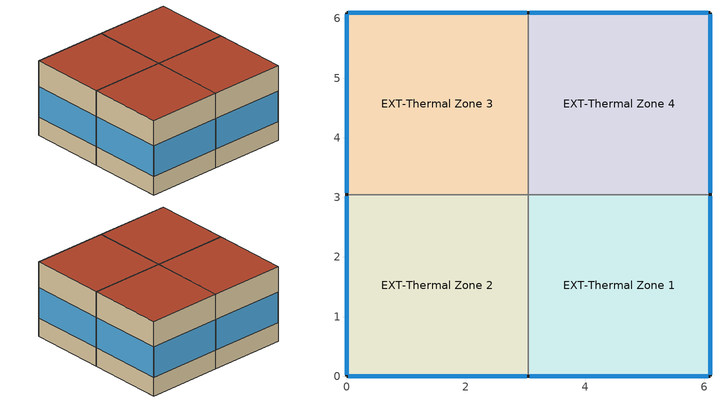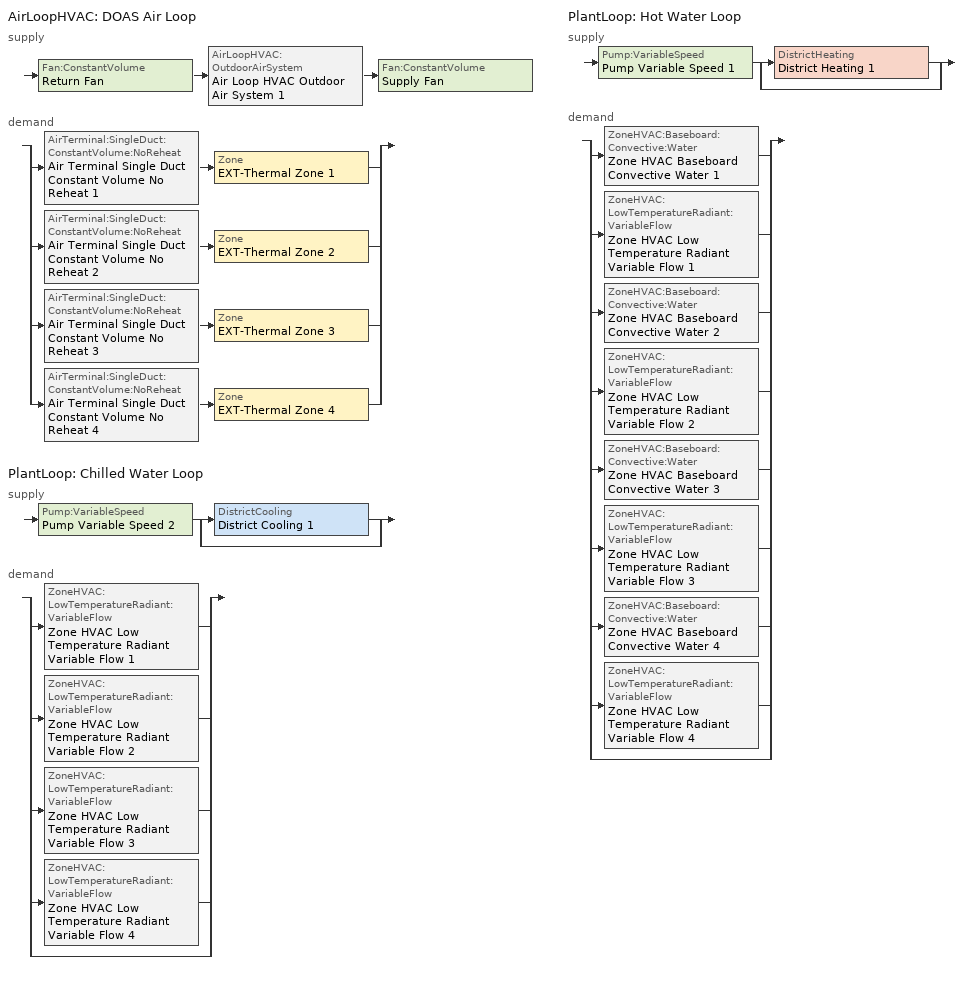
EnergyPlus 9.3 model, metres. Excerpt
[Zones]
EXT-Thermal Zone 1
 floor ground (SlabConstruction): 6.1,3.05 6.1,0 3.05,0 3.05,3.05 z0
 wall outside (ExternalWallConstruction): 3.05,0 6.1,0 6.1,3.05 z0:3.05
 wall to EXT-Thermal Zone 4 (InteriorConstruction): 6.1,3.05 3.05,3.05 z0:3.05
 wall to EXT-Thermal Zone 2 (InteriorConstruction Reversed): 3.05,3.05 3.05,0 z0:3.05
 window (WindowsConstruction): 6.1,0.03 6.1,3.02 / 3.07,0 6.07,0 z0.76:2
 roof outside (RoofConstruction): 6.1,0 6.1,3.05 3.05,3.05 3.05,0 z3.05
EXT-Thermal Zone 2
 floor ground (SlabConstruction): 3.05,3.05 3.05,0 0,0 0,3.05 z0
 wall outside (ExternalWallConstruction): 0,3.05 0,0 3.05,0 z0:3.05
 wall to EXT-Thermal Zone 3 (InteriorConstruction Reversed): 3.05,3.05 0,3.05 z0:3.05
 window (WindowsConstruction): 0.03,0 3.02,0 / 0,3.02 0,0.03 z0.76:2
 roof outside (RoofConstruction): 3.05,0 3.05,3.05 0,3.05 0,0 z3.05
EXT-Thermal Zone 3
 floor ground (SlabConstruction): 3.05,6.1 3.05,3.05 0,3.05 0,6.1 z0
 wall outside (ExternalWallConstruction): 3.05,6.1 0,6.1 0,3.05 z0:3.05
 wall to EXT-Thermal Zone 4 (InteriorConstruction): 3.05,3.05 3.05,6.1 z0:3.05
 window (WindowsConstruction): 3.02,6.1 0.03,6.1 / 0,6.07 0,3.07 z0.76:2
 roof outside (RoofConstruction): 3.05,3.05 3.05,6.1 0,6.1 0,3.05 z3.05
EXT-Thermal Zone 4
 floor ground (SlabConstruction): 6.1,6.1 6.1,3.05 3.05,3.05 3.05,6.1 z0
 wall outside (ExternalWallConstruction): 6.1,3.05 6.1,6.1 3.05,6.1 z0:3.05
 window (WindowsConstruction): 6.07,6.1 3.07,6.1 / 6.1,3.07 6.1,6.07 z0.76:2
 roof outside (RoofConstruction): 6.1,3.05 6.1,6.1 3.05,6.1 3.05,3.05 z3.05
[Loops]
AirLoopHVAC 'DOAS Air Loop'
 supply: Fan:ConstantVolume 'Return Fan' > AirLoopHVAC:OutdoorAirSystem 'Air Loop HVAC Outdoor Air System 1' > Fan:ConstantVolume 'Supply Fan'
 demand: split
  | AirTerminal:SingleDuct:ConstantVolume:NoReheat 'Air Terminal Single Duct Constant Volume No Reheat 1' > Zone 'EXT-Thermal Zone 1'
  | AirTerminal:SingleDuct:ConstantVolume:NoReheat 'Air Terminal Single Duct Constant Volume No Reheat 2' > Zone 'EXT-Thermal Zone 2'
  | AirTerminal:SingleDuct:ConstantVolume:NoReheat 'Air Terminal Single Duct Constant Volume No Reheat 3' > Zone 'EXT-Thermal Zone 3'
  | AirTerminal:SingleDuct:ConstantVolume:NoReheat 'Air Terminal Single Duct Constant Volume No Reheat 4' > Zone 'EXT-Thermal Zone 4'
PlantLoop 'Chilled Water Loop'
 supply: Pump:VariableSpeed 'Pump Variable Speed 2' > split
  | DistrictCooling 'District Cooling 1'
  | bypass
 demand: split
  | ZoneHVAC:LowTemperatureRadiant:VariableFlow 'Zone HVAC Low Temperature Radiant Variable Flow 1'
  | ZoneHVAC:LowTemperatureRadiant:VariableFlow 'Zone HVAC Low Temperature Radiant Variable Flow 2'
  | ZoneHVAC:LowTemperatureRadiant:VariableFlow 'Zone HVAC Low Temperature Radiant Variable Flow 3'
  | ZoneHVAC:LowTemperatureRadiant:VariableFlow 'Zone HVAC Low Temperature Radiant Variable Flow 4'
  | bypass
PlantLoop 'Hot Water Loop'
 supply: Pump:VariableSpeed 'Pump Variable Speed 1' > split
  | DistrictHeating 'District Heating 1'
  | bypass
 demand: split
  | ZoneHVAC:Baseboard:Convective:Water 'Zone HVAC Baseboard Convective Water 1'
  | ZoneHVAC:LowTemperatureRadiant:VariableFlow 'Zone HVAC Low Temperature Radiant Variable Flow 1'
  | ZoneHVAC:Baseboard:Convective:Water 'Zone HVAC Baseboard Convective Water 2'
  | ZoneHVAC:LowTemperatureRadiant:VariableFlow 'Zone HVAC Low Temperature Radiant Variable Flow 2'
  | ZoneHVAC:Baseboard:Convective:Water 'Zone HVAC Baseboard Convective Water 3'
  | ZoneHVAC:LowTemperatureRadiant:VariableFlow 'Zone HVAC Low Temperature Radiant Variable Flow 3'
  | ZoneHVAC:Baseboard:Convective:Water 'Zone HVAC Baseboard Convective Water 4'
  | ZoneHVAC:LowTemperatureRadiant:VariableFlow 'Zone HVAC Low Temperature Radiant Variable Flow 4'
  | bypass
[Building]
Building 1
[Site:Location]
Site 1: Latitude {deg}=0; Longitude {deg}=0; Time Zone {hr}=0; Elevation {m}=0
[Material] Roughness=Rough; Thickness {m}=1; Conductivity {W/m-K}=2; Density {kg/m3}=3; Specific Heat {J/kg-K}=1400; Thermal Absorptance=0.9; Solar Absorptance=0.7; Visible Absorptance=0.7
ChilledCeiling1Name; ChilledCeiling2Name; ChilledCeiling3Name; ChilledCeiling4Name; ExternalWallMat1Name; ExternalWallMat2Name; ExternalWallMat3Name; ExternalWallMat4Name; Massen1Name; Massen2Name; Massen3Name; RoofMat1Name; RoofMat2Name; RoofMat3Name; RoofMat4Name; SlabMat1Name; SlabMat2Name; SlabMat3Name; SlabMat4Name
[WindowMaterial:Blind]
Window Material Blind 1: Slat Orientation=Horizontal; Slat Width {m}=0.025; Slat Separation {m}=0.01875; Slat Thickness {m}=0.001; Slat Angle {deg}=45; Slat Conductivity {W/m-K}=221; Slat Beam Solar Transmittance=0; Front Side Slat Beam Solar Reflectance=0.5; Back Side Slat Beam Solar Reflectance=0.5; Slat Diffuse Solar Transmittance=0; Front Side Slat Diffuse Solar Reflectance=0.5; Back Side Slat Diffuse Solar Reflectance=0.5; Slat Beam Visible Transmittance=0; Front Side Slat Beam Visible Reflectance=0.5; Back Side Slat Beam Visible Reflectance=0.5; Slat Diffuse Visible Transmittance=0; Front Side Slat Diffuse Visible Reflectance=0.5; Back Side Slat Diffuse Visible Reflectance=0.5; Slat Infrared Hemispherical Transmittance=0; Front Side Slat Infrared Hemispherical Emissivity=0.9; Back Side Slat Infrared Hemispherical Emissivity=0.9; Blind to Glass Distance {m}=0.05; Blind Top Opening Multiplier=0.5; Blind Bottom Opening Multiplier=0.5; Blind Left Side Opening Multiplier=0.5; Blind Right Side Opening Multiplier=0.5; Minimum Slat Angle {deg}=0; Maximum Slat Angle {deg}=180
[WindowMaterial:SimpleGlazingSystem]
Window Material Simple Glazing System 1: U-Factor {W/m2-K}=2; Solar Heat Gain Coefficient=0.1
[Construction]
ExternalWallConstruction: ExternalWallMat1Name, ExternalWallMat2Name, ExternalWallMat3Name, ExternalWallMat4Name
InteriorConstruction: Massen1Name, Massen2Name, Massen3Name
InteriorConstruction Reversed: Massen3Name, Massen2Name, Massen1Name
RoofConstruction: RoofMat1Name, RoofMat2Name, RoofMat3Name, RoofMat4Name
SlabConstruction: SlabMat1Name, SlabMat2Name, SlabMat3Name, SlabMat4Name
WindowsConstruction: Window Material Simple Glazing System 1
[Construction:InternalSource]
ChilledCeilingConstruction: 1, 1, 1, 0.1, ChilledCeiling1Name, ChilledCeiling2Name, ChilledCeiling3Name, ChilledCeiling4Name
[Zone]
EXT-Thermal Zone 1; EXT-Thermal Zone 2; EXT-Thermal Zone 3; EXT-Thermal Zone 4
[InternalMass] Construction=ChilledCeilingConstruction; Surface Area {m2}=7.43224
Name | Zone or ZoneList
Internal Mass 1 | EXT-Thermal Zone 1
Internal Mass 2 | EXT-Thermal Zone 2
Internal Mass 3 | EXT-Thermal Zone 3
Internal Mass 4 | EXT-Thermal Zone 4
[People] Number of People Schedule=PeopleSchedule; Number of People Calculation Method=People/Area; People per Zone Floor Area {person/m2}=3; Fraction Radiant=0.3; Activity Level Schedule=PeopleActivitySchedule
Name | Zone or ZoneList
People 1 | EXT-Thermal Zone 1
People 2 | EXT-Thermal Zone 2
People 3 | EXT-Thermal Zone 3
People 4 | EXT-Thermal Zone 4
[Lights] Schedule=LightSchedule; Design Level Calculation Method=Watts/Area; Watts per Zone Floor Area {W/m2}=2; Fraction Replaceable=1
Name | Zone or ZoneList
Lights 1 | EXT-Thermal Zone 1
Lights 2 | EXT-Thermal Zone 2
Lights 3 | EXT-Thermal Zone 3
Lights 4 | EXT-Thermal Zone 4
[ElectricEquipment] Schedule=ElectricEquipmentSched; Design Level Calculation Method=Watts/Area; Watts per Zone Floor Area {W/m2}=1
Name | Zone or ZoneList
Electric Equipment 1 | EXT-Thermal Zone 1
Electric Equipment 2 | EXT-Thermal Zone 2
Electric Equipment 3 | EXT-Thermal Zone 3
Electric Equipment 4 | EXT-Thermal Zone 4
[ZoneInfiltration:DesignFlowRate] Schedule=AlwaysOnInfitration; Design Flow Rate Calculation Method=AirChanges/Hour; Air Changes per Hour {1/hr}=0.07
Name | Zone or ZoneList
Space Infiltration Design Flow Rate 1 | EXT-Thermal Zone 1
Space Infiltration Design Flow Rate 2 | EXT-Thermal Zone 2
Space Infiltration Design Flow Rate 3 | EXT-Thermal Zone 3
Space Infiltration Design Flow Rate 4 | EXT-Thermal Zone 4
[Daylighting:Controls] Lighting Control Type=Stepped; Number of Stepped Control Steps=1; Glare Calculation Azimuth Angle of View Direction Clockwise from Zone y-Axis {deg}=0; Fraction of Zone Controlled by Reference Point 1=1; Illuminance Setpoint at Reference Point 1 {lux}=500
Name | Zone | Glare Calculation Daylighting Reference Point | Daylighting Reference Point Name 1
EXT-Thermal Zone 1 DaylightingControls | EXT-Thermal Zone 1 | EXT-Space 102 daylighting control | EXT-Space 102 daylighting control
EXT-Thermal Zone 2 DaylightingControls | EXT-Thermal Zone 2 | EXT-Space 101 daylighting control | EXT-Space 101 daylighting control
EXT-Thermal Zone 3 DaylightingControls | EXT-Thermal Zone 3 | EXT-Space 103 daylighting control | EXT-Space 103 daylighting control
EXT-Thermal Zone 4 DaylightingControls | EXT-Thermal Zone 4 | EXT-Space 104 daylighting control | EXT-Space 104 daylighting control
[ZoneControl:Thermostat]
Name | Zone or ZoneList | Control Type Schedule | Control 1
EXT-Thermal Zone 1 Thermostat | EXT-Thermal Zone 1 | EXT-Thermal Zone 1 Thermostat Schedule | Thermostat Setpoint Dual Setpoint 1
EXT-Thermal Zone 2 Thermostat | EXT-Thermal Zone 2 | EXT-Thermal Zone 2 Thermostat Schedule | Thermostat Setpoint Dual Setpoint 2
EXT-Thermal Zone 3 Thermostat | EXT-Thermal Zone 3 | EXT-Thermal Zone 3 Thermostat Schedule | Thermostat Setpoint Dual Setpoint 3
EXT-Thermal Zone 4 Thermostat | EXT-Thermal Zone 4 | EXT-Thermal Zone 4 Thermostat Schedule | Thermostat Setpoint Dual Setpoint 4
[ThermostatSetpoint:DualSetpoint] Heating Setpoint Temperature Schedule=ZoneHeatingTempSched 1; Cooling Setpoint Temperature Schedule=ZoneCoolingTempSched 1
Thermostat Setpoint Dual Setpoint 1; Thermostat Setpoint Dual Setpoint 2; Thermostat Setpoint Dual Setpoint 3; Thermostat Setpoint Dual Setpoint 4
[AirTerminal:SingleDuct:ConstantVolume:NoReheat] Availability Schedule=HVACSched 1; Maximum Air Flow Rate {m3/s}=AutoSize
Air Terminal Single Duct Constant Volume No Reheat 1; Air Terminal Single Duct Constant Volume No Reheat 2; Air Terminal Single Duct Constant Volume No Reheat 3; Air Terminal Single Duct Constant Volume No Reheat 4
[ZoneHVAC:Baseboard:Convective:Water] Heating Design Capacity Method=HeatingDesignCapacity; Heating Design Capacity {W}=Autosize; Heating Design Capacity Per Floor Area {W/m2}=0; Fraction of Autosized Heating Design Capacity=0.8; U-Factor Times Area Value {W/K}=Autosize; Maximum Water Flow Rate {m3/s}=Autosize; Convergence Tolerance=0.001
Name | Availability Schedule
Zone HVAC Baseboard Convective Water 1 | Always On Discrete 6
Zone HVAC Baseboard Convective Water 2 | Always On Discrete 8
Zone HVAC Baseboard Convective Water 3 | Always On Discrete 10
Zone HVAC Baseboard Convective Water 4 | Always On Discrete 12
[ZoneHVAC:LowTemperatureRadiant:VariableFlow] Hydronic Tubing Inside Diameter {m}=0.013; Hydronic Tubing Length {m}=Autosize; Temperature Control Type=MeanAirTemperature; Heating Design Capacity Method=HeatingDesignCapacity; Heating Design Capacity {W}=Autosize; Maximum Hot Water Flow {m3/s}=0; Heating Control Throttling Range {deltaC}=0.5; Heating Control Temperature Schedule=ZoneHeatingTempSched; Cooling Design Capacity Method=CoolingDesignCapacity; Cooling Design Capacity {W}=Autosize; Maximum Cold Water Flow {m3/s}=Autosize; Cooling Control Throttling Range {deltaC}=0.5; Cooling Control Temperature Schedule=ZoneCoolingTempSched; Condensation Control Type=SimpleOff; Condensation Control Dewpoint Offset {C}=1; Number of Circuits=CalculateFromCircuitLength; Circuit Length {m}=106.7
Name | Availability Schedule | Zone | Surface Name or Radiant Surface Group
Zone HVAC Low Temperature Radiant Variable Flow 1 | Always On Discrete 7 | EXT-Thermal Zone 1 | Zone HVAC Low Temperature Radiant Variable Flow 1Ceilings
Zone HVAC Low Temperature Radiant Variable Flow 2 | Always On Discrete 9 | EXT-Thermal Zone 2 | Zone HVAC Low Temperature Radiant Variable Flow 2Ceilings
Zone HVAC Low Temperature Radiant Variable Flow 3 | Always On Discrete 11 | EXT-Thermal Zone 3 | Zone HVAC Low Temperature Radiant Variable Flow 3Ceilings
Zone HVAC Low Temperature Radiant Variable Flow 4 | Always On Discrete 13 | EXT-Thermal Zone 4 | Zone HVAC Low Temperature Radiant Variable Flow 4Ceilings
[Zone equipment]
EXT-Thermal Zone 1: Air Terminal Single Duct Constant Volume No Reheat 1, Zone HVAC Baseboard Convective Water 1, Zone HVAC Low Temperature Radiant Variable Flow 1
EXT-Thermal Zone 2: Air Terminal Single Duct Constant Volume No Reheat 2, Zone HVAC Baseboard Convective Water 2, Zone HVAC Low Temperature Radiant Variable Flow 2
EXT-Thermal Zone 3: Air Terminal Single Duct Constant Volume No Reheat 3, Zone HVAC Baseboard Convective Water 3, Zone HVAC Low Temperature Radiant Variable Flow 3
EXT-Thermal Zone 4: Air Terminal Single Duct Constant Volume No Reheat 4, Zone HVAC Baseboard Convective Water 4, Zone HVAC Low Temperature Radiant Variable Flow 4
[WindowShadingControl] Shading Type=ExteriorBlind; Shading Control Type=OnIfHighSolarOnWindow; Setpoint {W/m2, W or deg C}=180; Shading Control Is Scheduled=No; Glare Control Is Active=No; Shading Device Material=Window Material Blind 1; Multiple Surface Control Type=Group
Name | Zone | Fenestration Surface Name 1
Sub Surface 1 shading control | EXT-Thermal Zone 3 | Sub Surface 1
Sub Surface 2 shading control | EXT-Thermal Zone 3 | Sub Surface 2
Sub Surface 3 shading control | EXT-Thermal Zone 4 | Sub Surface 3
Sub Surface 4 shading control | EXT-Thermal Zone 4 | Sub Surface 4
Sub Surface 5 shading control | EXT-Thermal Zone 2 | Sub Surface 5
Sub Surface 6 shading control | EXT-Thermal Zone 1 | Sub Surface 6
Sub Surface 7 shading control | EXT-Thermal Zone 1 | Sub Surface 7
Sub Surface 8 shading control | EXT-Thermal Zone 2 | Sub Surface 8
[AirLoopHVAC]
DOAS Air Loop: Design Supply Air Flow Rate {m3/s}=AutoSize
[Sizing:System]
DOAS Air Loop: Type of Load to Size On=VentilationRequirement; Design Outdoor Air Flow Rate {m3/s}=Autosize; Central Heating Maximum System Air Flow Ratio=0.3; Preheat Design Temperature {C}=7; Preheat Design Humidity Ratio {kgWater/kgDryAir}=0.008; Precool Design Temperature {C}=12.8; Precool Design Humidity Ratio {kgWater/kgDryAir}=0.008; Central Cooling Design Supply Air Temperature {C}=12.8; Central Heating Design Supply Air Temperature {C}=16.7; Type of Zone Sum to Use=NonCoincident; 100% Outdoor Air in Cooling=Yes; 100% Outdoor Air in Heating=Yes; Central Cooling Design Supply Air Humidity Ratio {kgWater/kgDryAir}=0.0085; Central Heating Design Supply Air Humidity Ratio {kgWater/kgDryAir}=0.008; Cooling Supply Air Flow Rate Method=DesignDay; Cooling Supply Air Flow Rate {m3/s}=0; Cooling Supply Air Flow Rate Per Floor Area {m3/s-m2}=0.00996765; Cooling Fraction of Autosized Cooling Supply Air Flow Rate=1; Cooling Supply Air Flow Rate Per Unit Cooling Capacity {m3/s-W}=3.94755e-05; Heating Supply Air Flow Rate Method=DesignDay; Heating Supply Air Flow Rate {m3/s}=0; Heating Supply Air Flow Rate Per Floor Area {m3/s-m2}=0.00996765; Heating Fraction of Autosized Heating Supply Air Flow Rate=1; Heating Fraction of Autosized Cooling Supply Air Flow Rate=1; Heating Supply Air Flow Rate Per Unit Heating Capacity {m3/s-W}=3.15882e-05; System Outdoor Air Method=ZoneSum; Zone Maximum Outdoor Air Fraction=1; Cooling Design Capacity Method=CoolingDesignCapacity; Cooling Design Capacity {W}=Autosize; Cooling Design Capacity Per Floor Area {W/m2}=234.7; Fraction of Autosized Cooling Design Capacity=1; Heating Design Capacity Method=HeatingDesignCapacity; Heating Design Capacity {W}=Autosize; Heating Design Capacity Per Floor Area {W/m2}=157; Fraction of Autosized Heating Design Capacity=1; Central Cooling Capacity Control Method=OnOff
[AvailabilityManager:Scheduled]
Name | Schedule
DOAS Air Loop Availability Manager | Always On Discrete 1
Air Loop HVAC Outdoor Air System 1 Availability Manager | Always On Discrete 17
[Fan:ConstantVolume] Availability Schedule=Always On Discrete 1; Fan Total Efficiency=1; Maximum Flow Rate {m3/s}=AutoSize; Motor Efficiency=0.9; Motor In Airstream Fraction=1
Name | Pressure Rise {Pa}
Return Fan | 750
Supply Fan | 75
[Controller:OutdoorAir]
Controller Outdoor Air 1: Minimum Outdoor Air Flow Rate {m3/s}=Autosize; Maximum Outdoor Air Flow Rate {m3/s}=Autosize; Economizer Control Type=NoEconomizer; Economizer Control Action Type=ModulateFlow; Economizer Maximum Limit Dry-Bulb Temperature {C}=28; Economizer Maximum Limit Enthalpy {J/kg}=64000; Economizer Minimum Limit Dry-Bulb Temperature {C}=-100; Lockout Type=NoLockout; Minimum Limit Type=FixedMinimum; Minimum Fraction of Outdoor Air Schedule=Always On Discrete 3; Maximum Fraction of Outdoor Air Schedule=Always On Discrete 4; Mechanical Ventilation Controller=Controller Mechanical Ventilation 1; High Humidity Control=No; Control High Indoor Humidity Based on Outdoor Humidity Ratio=Yes; Heat Recovery Bypass Control Type=BypassWhenWithinEconomizerLimits
[Controller:MechanicalVentilation]
Controller Mechanical Ventilation 1: Availability Schedule=Always On Discrete 2; Demand Controlled Ventilation=No; System Outdoor Air Method=ZoneSum
[HeatExchanger:AirToAir:SensibleAndLatent]
Heat Exchanger Air To Air Sensible And Latent 1: Availability Schedule=HVACSched 1; Nominal Supply Air Flow Rate {m3/s}=Autosize; Sensible Effectiveness at 100% Heating Air Flow=0.75; Latent Effectiveness at 100% Heating Air Flow=0; Sensible Effectiveness at 75% Heating Air Flow=0.75; Latent Effectiveness at 75% Heating Air Flow=0; Sensible Effectiveness at 100% Cooling Air Flow=0.75; Latent Effectiveness at 100% Cooling Air Flow=0; Sensible Effectiveness at 75% Cooling Air Flow=0.75; Latent Effectiveness at 75% Cooling Air Flow=0; Nominal Electric Power {W}=0; Supply Air Outlet Temperature Control=Yes; Heat Exchanger Type=Plate; Frost Control Type=None; Threshold Temperature {C}=1.7; Economizer Lockout=Yes
[SetpointManager:Scheduled] Control Variable=Temperature
Name | Schedule
Setpoint Manager Scheduled 1 | SAT Year Schedule
Setpoint Manager Scheduled 3 | ChilledWaterTempSched
Setpoint Manager Scheduled 2 | HotWaterTempSched
[PlantLoop] Fluid Type=Water; Maximum Loop Temperature {C}=100; Minimum Loop Temperature {C}=0; Maximum Loop Flow Rate {m3/s}=Autosize; Minimum Loop Flow Rate {m3/s}=0; Plant Loop Volume {m3}=Autocalculate; Load Distribution Scheme=Optimal; Plant Loop Demand Calculation Scheme=SingleSetpoint
Name | Plant Equipment Operation Scheme
Chilled Water Loop | Chilled Water Loop Operation Schemes
Hot Water Loop | Hot Water Loop Operation Schemes
[Sizing:Plant] Sizing Option=NonCoincident; Zone Timesteps in Averaging Window=1; Coincident Sizing Factor Mode=None
Name | Loop Type | Design Loop Exit Temperature {C} | Loop Design Temperature Difference {deltaC}
Chilled Water Loop | Cooling | 10 | 5
Hot Water Loop | Heating | 82 | 11
[Pump:VariableSpeed] Design Maximum Flow Rate {m3/s}=Autosize; Design Pump Head {Pa}=179352; Design Power Consumption {W}=Autosize; Motor Efficiency=0.9; Fraction of Motor Inefficiencies to Fluid Stream=0; Coefficient 1 of the Part Load Performance Curve=0; Coefficient 2 of the Part Load Performance Curve=1; Coefficient 3 of the Part Load Performance Curve=0; Coefficient 4 of the Part Load Performance Curve=0; Design Minimum Flow Rate {m3/s}=0; Pump Control Type=Intermittent; Skin Loss Radiative Fraction=0.5; Design Power Sizing Method=PowerPerFlowPerPressure; Design Electric Power per Unit Flow Rate {W/(m3/s)}=348701.1; Design Shaft Power per Unit Flow Rate per Unit Head {W/((m3/s)-Pa)}=1.28205; Design Minimum Flow Rate Fraction=0
Pump Variable Speed 2; Pump Variable Speed 1
[DistrictCooling]
District Cooling 1: Nominal Capacity {W}=Autosize
[PlantEquipmentOperationSchemes]
Name | Control Scheme Object Type 1 | Control Scheme Name 1 | Control Scheme Schedule Name 1
Chilled Water Loop Operation Schemes | PlantEquipmentOperation:CoolingLoad | Chilled Water Loop Cooling Operation Scheme | Always On Discrete 18
Hot Water Loop Operation Schemes | PlantEquipmentOperation:HeatingLoad | Hot Water Loop Heating Operation Scheme | Always On Discrete 19
[PlantEquipmentOperation:CoolingLoad]
Chilled Water Loop Cooling Operation Scheme: Load Range Lower Limit 1 {W}=0; Load Range Upper Limit 1 {W}=1000000000; Range Equipment List Name 1=Chilled Water Loop Cooling Equipment List
[PlantEquipmentList]
Chilled Water Loop Cooling Equipment List: DistrictCooling, District Cooling 1
Hot Water Loop Heating Equipment List: DistrictHeating, District Heating 1
[DistrictHeating]
District Heating 1: Nominal Capacity {W}=Autosize
[PlantEquipmentOperation:HeatingLoad]
Hot Water Loop Heating Operation Scheme: Load Range Lower Limit 1 {W}=0; Load Range Upper Limit 1 {W}=1000000000; Range Equipment List Name 1=Hot Water Loop Heating Equipment List
[ElectricLoadCenter:Distribution]
Electric Load Center Distribution 1: Generator List=Electric Load Center Distribution 1 Generators; Generator Operation Scheme Type=Baseload; Electrical Buss Type=DirectCurrentWithInverter; Inverter=Electric Load Center Inverter Simple 1
[ElectricLoadCenter:Generators]
Electric Load Center Distribution 1 Generators: Generator Name 1=Generator Photovoltaic 1; Generator Object Type 1=Generator:Photovoltaic
[Generator:Photovoltaic]
Generator Photovoltaic 1: Surface=Photovoltaic System; Module Performance=Photovoltaic Performance Simple 1; Heat Transfer Integration Mode=Decoupled; Number of Series Strings in Parallel=1; Number of Modules in Series=1
[PhotovoltaicPerformance:Simple]
Photovoltaic Performance Simple 1: Fraction of Surface Area with Active Solar Cells=0.9; Conversion Efficiency Input Mode=Fixed; Value for Cell Efficiency if Fixed=0.18
[ElectricLoadCenter:Inverter:Simple]
Electric Load Center Inverter Simple 1: Inverter Efficiency=0.98
[ZoneVentilation:DesignFlowRate] Schedule=PeopleSchedule; Design Flow Rate Calculation Method=AirChanges/Hour; Air Changes per Hour {1/hr}=2; Ventilation Type=Natural; Constant Term Coefficient=1; Temperature Term Coefficient=0; Velocity Term Coefficient=0; Velocity Squared Term Coefficient=0; Minimum Indoor Temperature {C}=15; Delta Temperature {deltaC}=3
Name | Zone or ZoneList
EXT-Thermal Zone 1 - Window Ventilation | EXT-Thermal Zone 1
EXT-Thermal Zone 2 - Window Ventilation | EXT-Thermal Zone 2
EXT-Thermal Zone 3 - Window Ventilation | EXT-Thermal Zone 3
EXT-Thermal Zone 4 - Window Ventilation | EXT-Thermal Zone 4
[Schedule:Day:Interval]
LightSchedule Schedule WeekDay; LightSchedule Schedule Saturday Day; LightSchedule Schedule Sunday Day; LightSchedule Schedule Holiday Day; LightSchedule Summer Design Day; ZoneHeatingTempSched 1 Schedule WeekDay; ZoneHeatingTempSched 1 Schedule Saturday Day; ZoneHeatingTempSched 1 Schedule Sunday Day; ZoneHeatingTempSched 1 Schedule Holiday Day; ZoneHeatingTempSched 1 Summer Design Day; ZoneHeatingTempSched 1 Winter Design Day; ZoneCoolingTempSched 1 Schedule WeekDay; ZoneCoolingTempSched 1 Schedule Saturday Day; ZoneCoolingTempSched 1 Schedule Sunday Day; ZoneCoolingTempSched 1 Schedule Holiday Day; ZoneCoolingTempSched 1 Summer Design Day; ZoneCoolingTempSched 1 Winter Design Day; ZoneHeatingTempSched Schedule WeekDay; ZoneHeatingTempSched Schedule Saturday Day; ZoneHeatingTempSched Schedule Sunday Day; ZoneHeatingTempSched Schedule Holiday Day; ZoneHeatingTempSched Summer Design Day; ZoneHeatingTempSched Winter Design Day; ElectricEquipmentSched Schedule Holiday Day; ElectricEquipmentSched Schedule Saturday Day; ElectricEquipmentSched Schedule Sunday Day; ElectricEquipmentSched Schedule WeekDay; ElectricEquipmentSched Summer Design Day; PeopleActivitySchedule Schedule Holiday Day; PeopleActivitySchedule Schedule Saturday Day; PeopleActivitySchedule Schedule Sunday Day; PeopleActivitySchedule Schedule WeekDay; PeopleActivitySchedule Summer Design Day; PeopleActivitySchedule Winter Design Day; PeopleSchedule Schedule Holiday Day; PeopleSchedule Schedule Saturday Day; PeopleSchedule Schedule Sunday Day; PeopleSchedule Schedule WeekDay; PeopleSchedule Summer Design Day: No, 00:15, 20, 00:30, 20, 00:45, 20, 01:00, 20, 01:15, 20, 01:30, 20, 01:45, 20, 02:00, 20, 02:15, 20, 02:30, 20, 02:45, 20, 03:00, 20, 03:15, 20, 03:30, 20, 03:45, 20, 04:00, 20, 04:15, 20, 04:30, 20, 04:45, 20, 05:00, 20, 05:15, 20, 05:30, 20, 05:45, 20, 06:00, 20, 06:15, 20, 06:30, 20, 06:45, 20, 07:00, 20, 07:15, 20, 07:30, 20, 07:45, 20, 08:00, 20, 08:15, 20, 08:30, 20, 08:45, 20, 09:00, 20, 09:15, 20, 09:30, 20, 09:45, 20, 10:00, 20, 10:15, 20, 10:30, 20, 10:45, 20, 11:00, 20, 11:15, 20, 11:30, 20, 11:45, 20, 12:00, 20, 12:15, 20, 12:30, 20, 12:45, 20, 13:00, 20, 13:15, 20, 13:30, 20, 13:45, 20, 14:00, 20, 14:15, 20, 14:30, 20, 14:45, 20, 15:00, 20, 15:15, 20, 15:30, 20, 15:45, 20, 16:00, 20, 16:15, 20, 16:30, 20, 16:45, 20, 17:00, 20, 17:15, 20, 17:30, 20, 17:45, 20, 18:00, 20, 18:15, 20, 18:30, 20, 18:45, 20, 19:00, 20, 19:15, 20, 19:30, 20, 19:45, 20, 20:00, 20, 20:15, 20, 20:30, 20, 20:45, 20, 21:00, 20, 21:15, 20, 21:30, 20, 21:45, 20, 22:00, 20, 22:15, 20, 22:30, 20, 22:45, 20, 23:00, 20, 23:15, 20, 23:30, 20, 23:45, 20, 24:00, 20
LightSchedule Winter Design Day; ElectricEquipmentSched Winter Design Day; PeopleSchedule Winter Design Day: No, 00:15, 0, 24:00, 0
ZoneCoolingTempSched Schedule WeekDay; ZoneCoolingTempSched Schedule Saturday Day; ZoneCoolingTempSched Schedule Sunday Day; ZoneCoolingTempSched Schedule Holiday Day; ZoneCoolingTempSched Summer Design Day; ZoneCoolingTempSched Winter Design Day: No, 00:15, 25, 00:30, 25, 00:45, 25, 01:00, 25, 01:15, 25, 01:30, 25, 01:45, 25, 02:00, 25, 02:15, 25, 02:30, 25, 02:45, 25, 03:00, 25, 03:15, 25, 03:30, 25, 03:45, 25, 04:00, 25, 04:15, 25, 04:30, 25, 04:45, 25, 05:00, 25, 05:15, 25, 05:30, 25, 05:45, 25, 06:00, 25, 06:15, 25, 06:30, 25, 06:45, 25, 07:00, 25, 07:15, 25, 07:30, 25, 07:45, 25, 08:00, 25, 08:15, 25, 08:30, 25, 08:45, 25, 09:00, 25, 09:15, 25, 09:30, 25, 09:45, 25, 10:00, 25, 10:15, 25, 10:30, 25, 10:45, 25, 11:00, 25, 11:15, 25, 11:30, 25, 11:45, 25, 12:00, 25, 12:15, 25, 12:30, 25, 12:45, 25, 13:00, 25, 13:15, 25, 13:30, 25, 13:45, 25, 14:00, 25, 14:15, 25, 14:30, 25, 14:45, 25, 15:00, 25, 15:15, 25, 15:30, 25, 15:45, 25, 16:00, 25, 16:15, 25, 16:30, 25, 16:45, 25, 17:00, 25, 17:15, 25, 17:30, 25, 17:45, 25, 18:00, 25, 18:15, 25, 18:30, 25, 18:45, 25, 19:00, 25, 19:15, 25, 19:30, 25, 19:45, 25, 20:00, 25, 20:15, 25, 20:30, 25, 20:45, 25, 21:00, 25, 21:15, 25, 21:30, 25, 21:45, 25, 22:00, 25, 22:15, 25, 22:30, 25, 22:45, 25, 23:00, 25, 23:15, 25, 23:30, 25, 23:45, 25, 24:00, 25
AlwaysOnInfitration Schedule Week Day; AlwaysOnInfitration Summer Design Day; AlwaysOnInfitration Winter Design Day: No, 01:00, 1, 02:00, 1, 03:00, 1, 04:00, 1, 05:00, 1, 06:00, 1, 07:00, 1, 08:00, 1, 09:00, 1, 10:00, 1, 11:00, 1, 12:00, 1, 13:00, 1, 14:00, 1, 15:00, 1, 16:00, 1, 17:00, 1, 18:00, 1, 19:00, 1, 20:00, 1, 21:00, 1, 22:00, 1, 23:00, 1, 24:00, 1
ChilledWaterTempSched Schedule Week Day; ChilledWaterTempSched Summer Design Day; ChilledWaterTempSched Winter Design Day: No, 01:00, 10, 02:00, 10, 03:00, 10, 04:00, 10, 05:00, 10, 06:00, 10, 07:00, 10, 08:00, 10, 09:00, 10, 10:00, 10, 11:00, 10, 12:00, 10, 13:00, 10, 14:00, 10, 15:00, 10, 16:00, 10, 17:00, 10, 18:00, 10, 19:00, 10, 20:00, 10, 21:00, 10, 22:00, 10, 23:00, 10, 24:00, 10
HotWaterTempSched Schedule Week Day; HotWaterTempSched Summer Design Day; HotWaterTempSched Winter Design Day: No, 01:00, 82, 02:00, 82, 03:00, 82, 04:00, 82, 05:00, 82, 06:00, 82, 07:00, 82, 08:00, 82, 09:00, 82, 10:00, 82, 11:00, 82, 12:00, 82, 13:00, 82, 14:00, 82, 15:00, 82, 16:00, 82, 17:00, 82, 18:00, 82, 19:00, 82, 20:00, 82, 21:00, 82, 22:00, 82, 23:00, 82, 24:00, 82
HVACSched 1 Schedule Holiday Day; HVACSched 1 Schedule Saturday Day; HVACSched 1 Schedule Sunday Day; HVACSched 1 Schedule WeekDay; HVACSched 1 Summer Design Day; HVACSched 1 Winter Design Day: No, 00:15, 0, 00:30, 0, 00:45, 0, 01:00, 0, 01:15, 0, 01:30, 0, 01:45, 0, 02:00, 0, 02:15, 0, 02:30, 0, 02:45, 0, 03:00, 0, 03:15, 0, 03:30, 0, 03:45, 0, 04:00, 0, 04:15, 0, 04:30, 0, 04:45, 0, 05:00, 0, 05:15, 1, 05:30, 1, 05:45, 1, 06:00, 1, 06:15, 1, 06:30, 1, 06:45, 1, 07:00, 1, 07:15, 1, 07:30, 1, 07:45, 1, 08:00, 1, 08:15, 1, 08:30, 1, 08:45, 1, 09:00, 1, 09:15, 1, 09:30, 1, 09:45, 1, 10:00, 1, 10:15, 1, 10:30, 1, 10:45, 1, 11:00, 1, 11:15, 1, 11:30, 1, 11:45, 1, 12:00, 1, 12:15, 1, 12:30, 1, 12:45, 1, 13:00, 1, 13:15, 1, 13:30, 1, 13:45, 1, 14:00, 1, 14:15, 1, 14:30, 1, 14:45, 1, 15:00, 1, 15:15, 1, 15:30, 1, 15:45, 1, 16:00, 1, 16:15, 1, 16:30, 1, 16:45, 1, 17:00, 1, 17:15, 1, 17:30, 1, 17:45, 1, 18:00, 1, 18:15, 0, 18:30, 0, 18:45, 0, 19:00, 0, 19:15, 0, 19:30, 0, 19:45, 0, 20:00, 0, 20:15, 0, 20:30, 0, 20:45, 0, 21:00, 0, 21:15, 0, 21:30, 0, 21:45, 0, 22:00, 0, 22:15, 0, 22:30, 0, 22:45, 0, 23:00, 0, 23:15, 0, 23:30, 0, 23:45, 0, 24:00, 0
SAT Day Schedule 10 deg C: No, 24:00, 27
Schedule Day 17: No, 24:00, 18
[Schedule:Week:Daily]
LightSchedule Week Rule - Jan1-Jan3: LightSchedule Schedule WeekDay, LightSchedule Schedule WeekDay, LightSchedule Schedule WeekDay, LightSchedule Schedule WeekDay, LightSchedule Schedule WeekDay, LightSchedule Schedule WeekDay, LightSchedule Schedule Saturday Day, LightSchedule Schedule Holiday Day, LightSchedule Summer Design Day, LightSchedule Winter Design Day, LightSchedule Schedule Holiday Day, LightSchedule Schedule Holiday Day
LightSchedule Week Rule - Jan4-Dec31: LightSchedule Schedule Sunday Day, LightSchedule Schedule WeekDay, LightSchedule Schedule WeekDay, LightSchedule Schedule WeekDay, LightSchedule Schedule WeekDay, LightSchedule Schedule WeekDay, LightSchedule Schedule Saturday Day, LightSchedule Schedule Holiday Day, LightSchedule Summer Design Day, LightSchedule Winter Design Day, LightSchedule Schedule Holiday Day, LightSchedule Schedule Holiday Day
ZoneHeatingTempSched 1 Week Rule - Jan1-Jan3: ZoneHeatingTempSched 1 Schedule WeekDay, ZoneHeatingTempSched 1 Schedule WeekDay, ZoneHeatingTempSched 1 Schedule WeekDay, ZoneHeatingTempSched 1 Schedule WeekDay, ZoneHeatingTempSched 1 Schedule WeekDay, ZoneHeatingTempSched 1 Schedule WeekDay, ZoneHeatingTempSched 1 Schedule Saturday Day, ZoneHeatingTempSched 1 Schedule Holiday Day, ZoneHeatingTempSched 1 Summer Design Day, ZoneHeatingTempSched 1 Winter Design Day, ZoneHeatingTempSched 1 Schedule Holiday Day, ZoneHeatingTempSched 1 Schedule Holiday Day
ZoneHeatingTempSched 1 Week Rule - Jan4-Dec31: ZoneHeatingTempSched 1 Schedule Sunday Day, ZoneHeatingTempSched 1 Schedule WeekDay, ZoneHeatingTempSched 1 Schedule WeekDay, ZoneHeatingTempSched 1 Schedule WeekDay, ZoneHeatingTempSched 1 Schedule WeekDay, ZoneHeatingTempSched 1 Schedule WeekDay, ZoneHeatingTempSched 1 Schedule Saturday Day, ZoneHeatingTempSched 1 Schedule Holiday Day, ZoneHeatingTempSched 1 Summer Design Day, ZoneHeatingTempSched 1 Winter Design Day, ZoneHeatingTempSched 1 Schedule Holiday Day, ZoneHeatingTempSched 1 Schedule Holiday Day
ZoneCoolingTempSched 1 Week Rule - Jan1-Jan3: ZoneCoolingTempSched 1 Schedule WeekDay, ZoneCoolingTempSched 1 Schedule WeekDay, ZoneCoolingTempSched 1 Schedule WeekDay, ZoneCoolingTempSched 1 Schedule WeekDay, ZoneCoolingTempSched 1 Schedule WeekDay, ZoneCoolingTempSched 1 Schedule WeekDay, ZoneCoolingTempSched 1 Schedule Saturday Day, ZoneCoolingTempSched 1 Schedule Holiday Day, ZoneCoolingTempSched 1 Summer Design Day, ZoneCoolingTempSched 1 Winter Design Day, ZoneCoolingTempSched 1 Schedule Holiday Day, ZoneCoolingTempSched 1 Schedule Holiday Day
ZoneCoolingTempSched 1 Week Rule - Jan4-Dec31: ZoneCoolingTempSched 1 Schedule Sunday Day, ZoneCoolingTempSched 1 Schedule WeekDay, ZoneCoolingTempSched 1 Schedule WeekDay, ZoneCoolingTempSched 1 Schedule WeekDay, ZoneCoolingTempSched 1 Schedule WeekDay, ZoneCoolingTempSched 1 Schedule WeekDay, ZoneCoolingTempSched 1 Schedule Saturday Day, ZoneCoolingTempSched 1 Schedule Holiday Day, ZoneCoolingTempSched 1 Summer Design Day, ZoneCoolingTempSched 1 Winter Design Day, ZoneCoolingTempSched 1 Schedule Holiday Day, ZoneCoolingTempSched 1 Schedule Holiday Day
ZoneHeatingTempSched Week Rule - Jan1-Jan3: ZoneHeatingTempSched Schedule WeekDay, ZoneHeatingTempSched Schedule WeekDay, ZoneHeatingTempSched Schedule WeekDay, ZoneHeatingTempSched Schedule WeekDay, ZoneHeatingTempSched Schedule WeekDay, ZoneHeatingTempSched Schedule WeekDay, ZoneHeatingTempSched Schedule Saturday Day, ZoneHeatingTempSched Schedule Holiday Day, ZoneHeatingTempSched Summer Design Day, ZoneHeatingTempSched Winter Design Day, ZoneHeatingTempSched Schedule Holiday Day, ZoneHeatingTempSched Schedule Holiday Day
ZoneHeatingTempSched Week Rule - Jan4-Dec31: ZoneHeatingTempSched Schedule Sunday Day, ZoneHeatingTempSched Schedule WeekDay, ZoneHeatingTempSched Schedule WeekDay, ZoneHeatingTempSched Schedule WeekDay, ZoneHeatingTempSched Schedule WeekDay, ZoneHeatingTempSched Schedule WeekDay, ZoneHeatingTempSched Schedule Saturday Day, ZoneHeatingTempSched Schedule Holiday Day, ZoneHeatingTempSched Summer Design Day, ZoneHeatingTempSched Winter Design Day, ZoneHeatingTempSched Schedule Holiday Day, ZoneHeatingTempSched Schedule Holiday Day
ZoneCoolingTempSched Week Rule - Jan1-Jan3: ZoneCoolingTempSched Schedule WeekDay, ZoneCoolingTempSched Schedule WeekDay, ZoneCoolingTempSched Schedule WeekDay, ZoneCoolingTempSched Schedule WeekDay, ZoneCoolingTempSched Schedule WeekDay, ZoneCoolingTempSched Schedule WeekDay, ZoneCoolingTempSched Schedule Saturday Day, ZoneCoolingTempSched Schedule Holiday Day, ZoneCoolingTempSched Summer Design Day, ZoneCoolingTempSched Winter Design Day, ZoneCoolingTempSched Schedule Holiday Day, ZoneCoolingTempSched Schedule Holiday Day
ZoneCoolingTempSched Week Rule - Jan4-Dec31: ZoneCoolingTempSched Schedule Sunday Day, ZoneCoolingTempSched Schedule WeekDay, ZoneCoolingTempSched Schedule WeekDay, ZoneCoolingTempSched Schedule WeekDay, ZoneCoolingTempSched Schedule WeekDay, ZoneCoolingTempSched Schedule WeekDay, ZoneCoolingTempSched Schedule Saturday Day, ZoneCoolingTempSched Schedule Holiday Day, ZoneCoolingTempSched Summer Design Day, ZoneCoolingTempSched Winter Design Day, ZoneCoolingTempSched Schedule Holiday Day, ZoneCoolingTempSched Schedule Holiday Day
SAT Week Schedule 10 deg C: Schedule Day 17, Schedule Day 17, Schedule Day 17, Schedule Day 17, Schedule Day 17, Schedule Day 17, Schedule Day 17, Schedule Day 17, Schedule Day 17, Schedule Day 17, Schedule Day 17, Schedule Day 17
SAT Week Schedule 30 deg C: SAT Day Schedule 10 deg C, SAT Day Schedule 10 deg C, SAT Day Schedule 10 deg C, SAT Day Schedule 10 deg C, SAT Day Schedule 10 deg C, SAT Day Schedule 10 deg C, SAT Day Schedule 10 deg C, SAT Day Schedule 10 deg C, SAT Day Schedule 10 deg C, SAT Day Schedule 10 deg C, SAT Day Schedule 10 deg C, SAT Day Schedule 10 deg C
AlwaysOnInfitration Week Rule - Jan1-Dec31: AlwaysOnInfitration Schedule Week Day, AlwaysOnInfitration Schedule Week Day, AlwaysOnInfitration Schedule Week Day, AlwaysOnInfitration Schedule Week Day, AlwaysOnInfitration Schedule Week Day, AlwaysOnInfitration Schedule Week Day, AlwaysOnInfitration Schedule Week Day, AlwaysOnInfitration Schedule Week Day, AlwaysOnInfitration Summer Design Day, AlwaysOnInfitration Winter Design Day, AlwaysOnInfitration Schedule Week Day, AlwaysOnInfitration Schedule Week Day
ChilledWaterTempSched Week Rule - Jan1-Dec31: ChilledWaterTempSched Schedule Week Day, ChilledWaterTempSched Schedule Week Day, ChilledWaterTempSched Schedule Week Day, ChilledWaterTempSched Schedule Week Day, ChilledWaterTempSched Schedule Week Day, ChilledWaterTempSched Schedule Week Day, ChilledWaterTempSched Schedule Week Day, ChilledWaterTempSched Schedule Week Day, ChilledWaterTempSched Summer Design Day, ChilledWaterTempSched Winter Design Day, ChilledWaterTempSched Schedule Week Day, ChilledWaterTempSched Schedule Week Day
ElectricEquipmentSched Week Rule - Jan1-Jan3: ElectricEquipmentSched Schedule WeekDay, ElectricEquipmentSched Schedule WeekDay, ElectricEquipmentSched Schedule WeekDay, ElectricEquipmentSched Schedule WeekDay, ElectricEquipmentSched Schedule WeekDay, ElectricEquipmentSched Schedule WeekDay, ElectricEquipmentSched Schedule Saturday Day, ElectricEquipmentSched Schedule Holiday Day, ElectricEquipmentSched Summer Design Day, ElectricEquipmentSched Winter Design Day, ElectricEquipmentSched Schedule Holiday Day, ElectricEquipmentSched Schedule Holiday Day
ElectricEquipmentSched Week Rule - Jan4-Dec31: ElectricEquipmentSched Schedule Sunday Day, ElectricEquipmentSched Schedule WeekDay, ElectricEquipmentSched Schedule WeekDay, ElectricEquipmentSched Schedule WeekDay, ElectricEquipmentSched Schedule WeekDay, ElectricEquipmentSched Schedule WeekDay, ElectricEquipmentSched Schedule Saturday Day, ElectricEquipmentSched Schedule Holiday Day, ElectricEquipmentSched Summer Design Day, ElectricEquipmentSched Winter Design Day, ElectricEquipmentSched Schedule Holiday Day, ElectricEquipmentSched Schedule Holiday Day
HotWaterTempSched Week Rule - Jan1-Dec31: HotWaterTempSched Schedule Week Day, HotWaterTempSched Schedule Week Day, HotWaterTempSched Schedule Week Day, HotWaterTempSched Schedule Week Day, HotWaterTempSched Schedule Week Day, HotWaterTempSched Schedule Week Day, HotWaterTempSched Schedule Week Day, HotWaterTempSched Schedule Week Day, HotWaterTempSched Summer Design Day, HotWaterTempSched Winter Design Day, HotWaterTempSched Schedule Week Day, HotWaterTempSched Schedule Week Day
HVACSched 1 Week Rule - Jan1-Jan3: HVACSched 1 Schedule WeekDay, HVACSched 1 Schedule WeekDay, HVACSched 1 Schedule WeekDay, HVACSched 1 Schedule WeekDay, HVACSched 1 Schedule WeekDay, HVACSched 1 Schedule WeekDay, HVACSched 1 Schedule Saturday Day, HVACSched 1 Schedule Holiday Day, HVACSched 1 Summer Design Day, HVACSched 1 Winter Design Day, HVACSched 1 Schedule Holiday Day, HVACSched 1 Schedule Holiday Day
HVACSched 1 Week Rule - Jan4-Dec31: HVACSched 1 Schedule Sunday Day, HVACSched 1 Schedule WeekDay, HVACSched 1 Schedule WeekDay, HVACSched 1 Schedule WeekDay, HVACSched 1 Schedule WeekDay, HVACSched 1 Schedule WeekDay, HVACSched 1 Schedule Saturday Day, HVACSched 1 Schedule Holiday Day, HVACSched 1 Summer Design Day, HVACSched 1 Winter Design Day, HVACSched 1 Schedule Holiday Day, HVACSched 1 Schedule Holiday Day
PeopleActivitySchedule Week Rule - Jan1-Jan3: PeopleActivitySchedule Schedule WeekDay, PeopleActivitySchedule Schedule WeekDay, PeopleActivitySchedule Schedule WeekDay, PeopleActivitySchedule Schedule WeekDay, PeopleActivitySchedule Schedule WeekDay, PeopleActivitySchedule Schedule WeekDay, PeopleActivitySchedule Schedule Saturday Day, PeopleActivitySchedule Schedule Holiday Day, PeopleActivitySchedule Summer Design Day, PeopleActivitySchedule Winter Design Day, PeopleActivitySchedule Schedule Holiday Day, PeopleActivitySchedule Schedule Holiday Day
PeopleActivitySchedule Week Rule - Jan4-Dec31: PeopleActivitySchedule Schedule Sunday Day, PeopleActivitySchedule Schedule WeekDay, PeopleActivitySchedule Schedule WeekDay, PeopleActivitySchedule Schedule WeekDay, PeopleActivitySchedule Schedule WeekDay, PeopleActivitySchedule Schedule WeekDay, PeopleActivitySchedule Schedule Saturday Day, PeopleActivitySchedule Schedule Holiday Day, PeopleActivitySchedule Summer Design Day, PeopleActivitySchedule Winter Design Day, PeopleActivitySchedule Schedule Holiday Day, PeopleActivitySchedule Schedule Holiday Day
PeopleSchedule Week Rule - Jan1-Jan3: PeopleSchedule Schedule WeekDay, PeopleSchedule Schedule WeekDay, PeopleSchedule Schedule WeekDay, PeopleSchedule Schedule WeekDay, PeopleSchedule Schedule WeekDay, PeopleSchedule Schedule WeekDay, PeopleSchedule Schedule Saturday Day, PeopleSchedule Schedule Holiday Day, PeopleSchedule Summer Design Day, PeopleSchedule Winter Design Day, PeopleSchedule Schedule Holiday Day, PeopleSchedule Schedule Holiday Day
PeopleSchedule Week Rule - Jan4-Dec31: PeopleSchedule Schedule Sunday Day, PeopleSchedule Schedule WeekDay, PeopleSchedule Schedule WeekDay, PeopleSchedule Schedule WeekDay, PeopleSchedule Schedule WeekDay, PeopleSchedule Schedule WeekDay, PeopleSchedule Schedule Saturday Day, PeopleSchedule Schedule Holiday Day, PeopleSchedule Summer Design Day, PeopleSchedule Winter Design Day, PeopleSchedule Schedule Holiday Day, PeopleSchedule Schedule Holiday Day
[Schedule:Year]
LightSchedule: LightSchedule Week Rule - Jan1-Jan3, 1, 1, 1, 3, LightSchedule Week Rule - Jan4-Dec31, 1, 4, 12, 31
ZoneHeatingTempSched 1: ZoneHeatingTempSched 1 Week Rule - Jan1-Jan3, 1, 1, 1, 3, ZoneHeatingTempSched 1 Week Rule - Jan4-Dec31, 1, 4, 12, 31
ZoneCoolingTempSched 1: ZoneCoolingTempSched 1 Week Rule - Jan1-Jan3, 1, 1, 1, 3, ZoneCoolingTempSched 1 Week Rule - Jan4-Dec31, 1, 4, 12, 31
ZoneHeatingTempSched: ZoneHeatingTempSched Week Rule - Jan1-Jan3, 1, 1, 1, 3, ZoneHeatingTempSched Week Rule - Jan4-Dec31, 1, 4, 12, 31
ZoneCoolingTempSched: ZoneCoolingTempSched Week Rule - Jan1-Jan3, 1, 1, 1, 3, ZoneCoolingTempSched Week Rule - Jan4-Dec31, 1, 4, 12, 31
SAT Year Schedule: SAT Week Schedule 10 deg C, 1, 1, 5, 1, SAT Week Schedule 30 deg C, 5, 2, 10, 1, SAT Week Schedule 10 deg C, 10, 2, 12, 31
AlwaysOnInfitration: AlwaysOnInfitration Week Rule - Jan1-Dec31, 1, 1, 12, 31
ChilledWaterTempSched: ChilledWaterTempSched Week Rule - Jan1-Dec31, 1, 1, 12, 31
ElectricEquipmentSched: ElectricEquipmentSched Week Rule - Jan1-Jan3, 1, 1, 1, 3, ElectricEquipmentSched Week Rule - Jan4-Dec31, 1, 4, 12, 31
HotWaterTempSched: HotWaterTempSched Week Rule - Jan1-Dec31, 1, 1, 12, 31
HVACSched 1: HVACSched 1 Week Rule - Jan1-Jan3, 1, 1, 1, 3, HVACSched 1 Week Rule - Jan4-Dec31, 1, 4, 12, 31
PeopleActivitySchedule: PeopleActivitySchedule Week Rule - Jan1-Jan3, 1, 1, 1, 3, PeopleActivitySchedule Week Rule - Jan4-Dec31, 1, 4, 12, 31
PeopleSchedule: PeopleSchedule Week Rule - Jan1-Jan3, 1, 1, 1, 3, PeopleSchedule Week Rule - Jan4-Dec31, 1, 4, 12, 31
[Schedule:Compact]
EXT-Thermal Zone 1 Thermostat Schedule; EXT-Thermal Zone 2 Thermostat Schedule; EXT-Thermal Zone 3 Thermostat Schedule; EXT-Thermal Zone 4 Thermostat Schedule: Through: 12/31, For: AllDays, Until: 24:00, 4
[Schedule:Constant] Hourly Value=1
Always On Discrete 6; Always On Discrete 7; Always On Discrete 8; Always On Discrete 9; Always On Discrete 10; Always On Discrete 11; Always On Discrete 12; Always On Discrete 13; Always On Discrete 1; Always On Discrete 2; Always On Discrete 3; Always On Discrete 4; Always On Discrete 17; Always On Discrete 18; Always On Discrete 19
